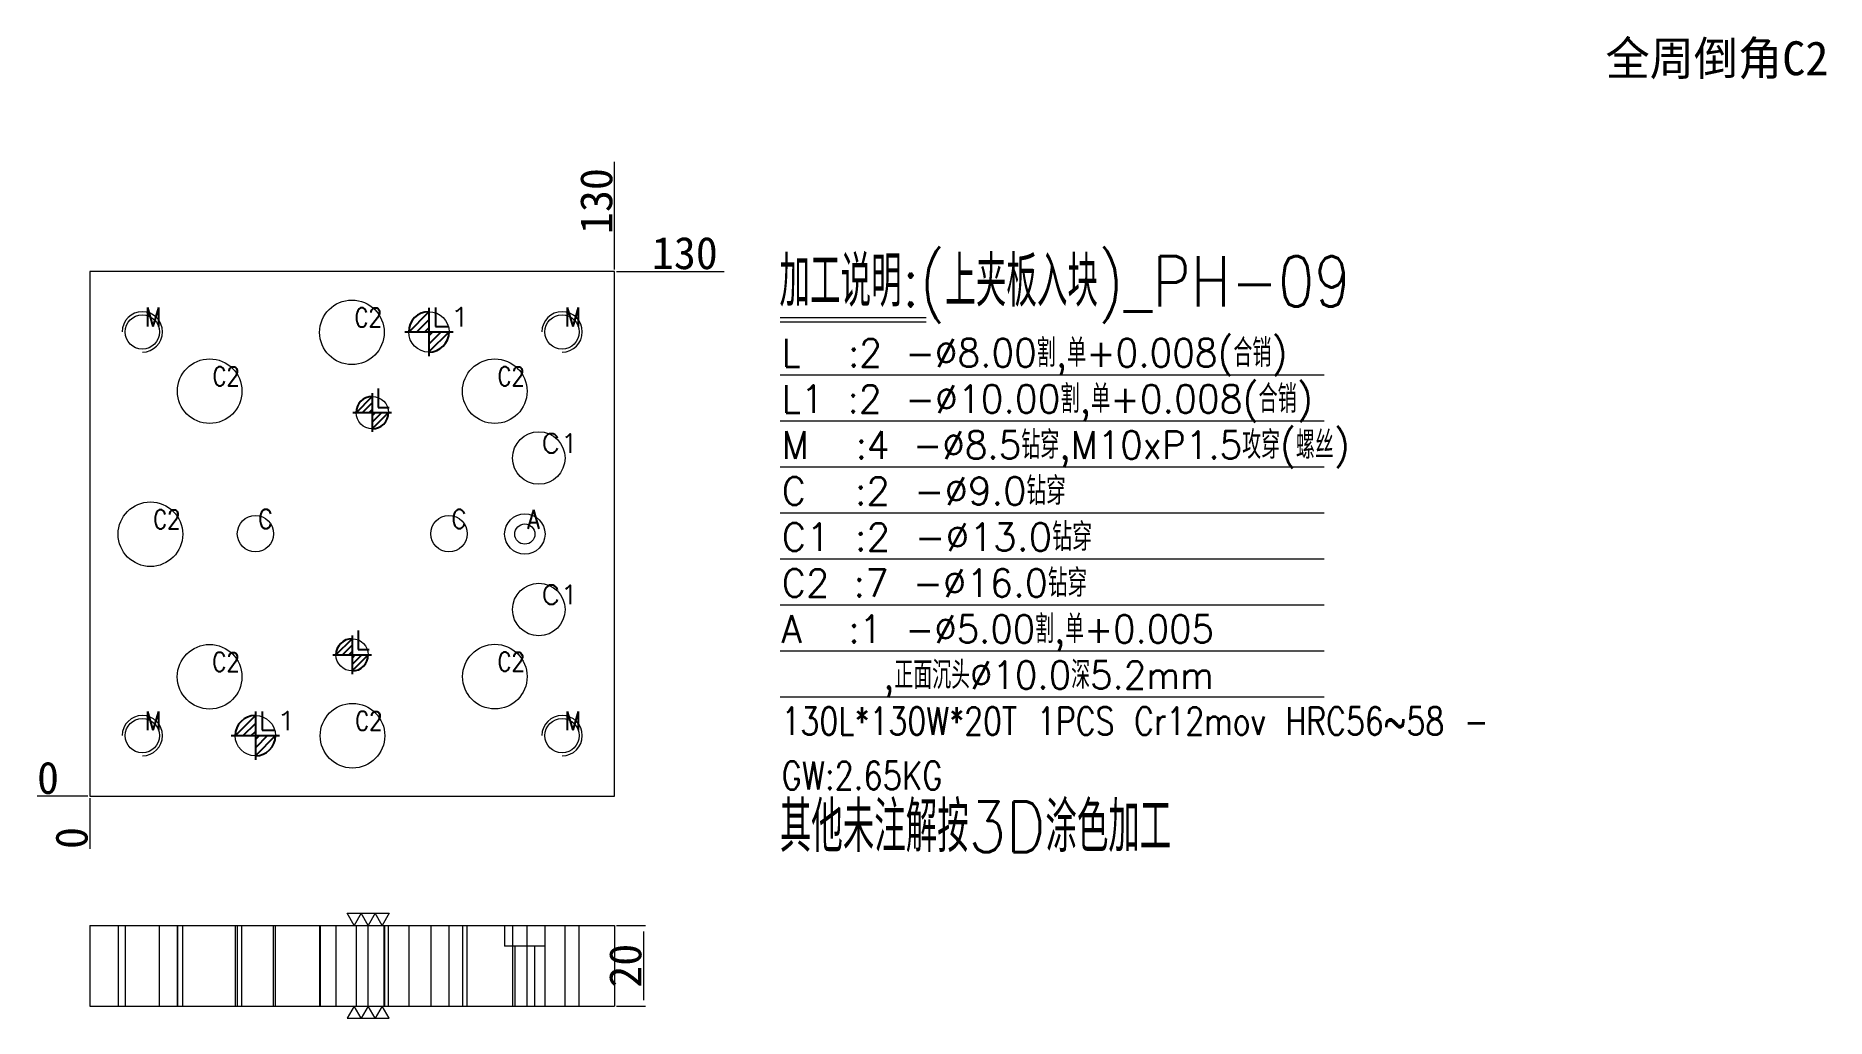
# Model space of a CAD drawing. Header units: millimetres. Extents: x 19774 to 20218, y 59748 to 59992.
import ezdxf
from ezdxf.enums import TextEntityAlignment as Align

# ---------------------------------------------------------------- set-up
doc = ezdxf.new("R2010")
doc.units = ezdxf.units.MM
doc.linetypes.add('DASHED', pattern=[0])
for name, color, linetype in [('dim', 4, 'Continuous'), ('PH', 7, 'Continuous'), ('PH_W', 1, 'Continuous')]:
    doc.layers.add(name, color=color, linetype=linetype)
doc.styles.add('_PUG_ERP', font='txt')
doc.styles.add('chinesef_fs', font='txt.shx', dxfattribs={"bigfont": 'gbcbig.shx'})
doc.dimstyles.new('_PUG_ERP', dxfattribs={"dimtxt": 8, "dimasz": 1.5, "dimexe": 0.5, "dimexo": 0.5, "dimgap": 0.5, "dimtad": 1, "dimtxsty": '_PUG_ERP', "dimblk": 'CLOSEDBLANK', "dimcen": 0, "dimclrd": 4, "dimclre": 4, "dimclrt": 3, "dimazin": 3, "dimtfac": 1, "dimtmove": 0, "dimatfit": 3, "dimldrblk": 'CLOSEDBLANK', "dimlwd": 9, "dimlwe": 9})

# ---------------------------------------------------------------- blocks, each defined once
blk = doc.blocks.new('*D735')
at = {"layer": 'Defpoints', "color": 0}
for p in [(19917.65, 59933.37), (19924.85, 59933.37), (19787.65, 59803.37)]:
    blk.add_point(p, dxfattribs=at)
at = {"layer": 'dim', "color": 4, "lineweight": 9}
blk.add_line((19918.15, 59933.37), (19944.77, 59933.37), dxfattribs=at)
at = {"layer": 'dim', "color": 3, "lineweight": 13, "insert": (19935.06, 59937.87), "char_height": 8, "attachment_point": 5, "style": '_PUG_ERP'}
blk.add_mtext('130', dxfattribs=at)
blk = doc.blocks.new('_ClosedBlank')
blk = doc.blocks.new('*D736')
at = {"layer": 'Defpoints', "color": 0}
for p in [(19780.45, 59803.37), (19787.65, 59803.37), (19787.65, 59803.37)]:
    blk.add_point(p, dxfattribs=at)
at = {"layer": 'dim', "color": 4, "lineweight": 9}
blk.add_line((19787.15, 59803.37), (19774.61, 59803.37), dxfattribs=at)
at = {"layer": 'dim', "color": 3, "lineweight": 13, "insert": (19777.28, 59807.87), "char_height": 8, "attachment_point": 5, "style": '_PUG_ERP'}
blk.add_mtext('0', dxfattribs=at)
blk = doc.blocks.new('*D737')
at = {"layer": 'Defpoints', "color": 0}
for p in [(19787.65, 59803.37), (19787.65, 59803.37), (19787.65, 59796.17)]:
    blk.add_point(p, dxfattribs=at)
at = {"layer": 'dim', "color": 4, "lineweight": 9}
blk.add_line((19787.65, 59802.87), (19787.65, 59790.34), dxfattribs=at)
at = {"layer": 'dim', "color": 3, "lineweight": 13, "insert": (19783.15, 59793.01), "char_height": 8, "attachment_point": 5, "rotation": 90, "style": '_PUG_ERP'}
blk.add_mtext('0', dxfattribs=at)
blk = doc.blocks.new('*D738')
at = {"layer": 'Defpoints', "color": 0}
for p in [(19917.65, 59940.57), (19917.65, 59933.37), (19787.65, 59803.37)]:
    blk.add_point(p, dxfattribs=at)
at = {"layer": 'dim', "color": 4, "lineweight": 9}
blk.add_line((19917.65, 59933.87), (19917.65, 59960.5), dxfattribs=at)
at = {"layer": 'dim', "color": 3, "lineweight": 13, "insert": (19913.15, 59950.79), "char_height": 8, "attachment_point": 5, "rotation": 90, "style": '_PUG_ERP'}
blk.add_mtext('130', dxfattribs=at)
blk = doc.blocks.new('*D739')
at = {"layer": 'Defpoints', "color": 0}
for p in [(19917.65, 59771.37), (19917.65, 59751.37), (19924.85, 59751.37)]:
    blk.add_point(p, dxfattribs=at)
at = {"layer": 'dim', "color": 4, "lineweight": 9}
for p, q in [((19918.15, 59771.37), (19925.35, 59771.37)), ((19924.85, 59769.87), (19924.85, 59752.87)), ((19918.15, 59751.37), (19925.35, 59751.37))]:
    blk.add_line(p, q, dxfattribs=at)
at = {"layer": 'dim', "color": 3, "lineweight": 13, "insert": (19920.35, 59761.37), "char_height": 8, "attachment_point": 5, "rotation": 90, "style": '_PUG_ERP'}
blk.add_mtext('20', dxfattribs=at)
blk = doc.blocks.new('pg_hx_L0')
at = {"color": 230}
for p, q in [((-0.5, -0.003), (0, 0.497)), ((0, 0.6), (0, -0.6)), ((-0.6, 0), (0.6, 0)), ((-0.3, 0), (0, 0.3)), ((-0.1, 0), (0, 0.1)), ((0.5, 0.003), (0, -0.497)), ((0.1, 0), (0, -0.1)), ((0.3, 0), (0, -0.3))]:
    blk.add_line(p, q, dxfattribs=at)
for start, end in [(90, 180), (270, 0)]:
    blk.add_arc((0, 0), 0.5, start, end, dxfattribs=at)
blk = doc.blocks.new('pg_hx_LLL0')
blk.add_blockref('pg_hx_L0', (0, 0))

msp = doc.modelspace()

# ---------------------------------------------------------------- linework, layer by layer
at = {"layer": 'dim', "color": 8, "linetype": 'Continuous', "lineweight": 18}
for p, q in [((19958.649, 59921.935), (19994.874, 59921.935)), ((19958.649, 59920.895), (19994.874, 59920.895)), ((19958.649, 59907.761), (20093.433, 59907.761)), ((19958.649, 59896.361), (20093.433, 59896.361)), ((19958.649, 59884.961), (20093.433, 59884.961)), ((19958.649, 59873.561), (20093.433, 59873.561)), ((19958.649, 59862.161), (20093.433, 59862.161)), ((19958.649, 59850.761), (20093.433, 59850.761)), ((19958.649, 59839.361), (20093.433, 59839.361)), ((19958.649, 59827.961), (20093.433, 59827.961))]:
    msp.add_line(p, q, dxfattribs=at)
at = {"layer": 'dim', "lineweight": 13}
for points in [[(19861.813, 59774.375), (19860.081, 59771.375), (19858.349, 59774.375), (19856.617, 59771.375), (19854.885, 59774.375), (19853.152, 59771.375), (19851.42, 59774.375), (19861.813, 59774.375)], [(19861.813, 59748.375), (19860.081, 59751.375), (19858.349, 59748.375), (19856.617, 59751.375), (19854.885, 59748.375), (19853.152, 59751.375), (19851.42, 59748.375), (19861.813, 59748.375)]]:
    msp.add_lwpolyline(points, close=True, dxfattribs=at)
at = {"layer": 'PH', "color": 11, "linetype": 'Continuous', "lineweight": 18}
for p, q in [((19917.646, 59933.375), (19787.646, 59933.375)), ((19787.646, 59933.375), (19787.646, 59803.375)), ((19917.646, 59803.375), (19917.646, 59933.375)), ((19787.646, 59803.375), (19917.646, 59803.375)), ((19787.646, 59771.375), (19917.646, 59771.375)), ((19787.646, 59771.375), (19787.646, 59751.375)), ((19917.646, 59771.375), (19917.646, 59751.375)), ((19787.646, 59751.375), (19917.646, 59751.375))]:
    msp.add_line(p, q, dxfattribs=at)
at = {"layer": 'PH', "color": 31, "linetype": 'DASHED', "lineweight": 13, "ltscale": 0.309766}
for p, q in [((19794.65, 59771.375), (19794.65, 59751.375)), ((19809.314, 59771.375), (19809.314, 59751.375)), ((19809.331, 59771.375), (19809.331, 59751.375)), ((19810.65, 59751.375), (19810.65, 59771.375)), ((19824.173, 59771.375), (19824.173, 59751.375)), ((19825.314, 59751.375), (19825.314, 59771.375)), ((19825.331, 59751.375), (19825.331, 59771.375)), ((19833.173, 59751.375), (19833.173, 59771.375)), ((19844.568, 59771.375), (19844.568, 59751.375)), ((19844.715, 59771.375), (19844.715, 59751.375)), ((19860.568, 59751.375), (19860.568, 59771.375)), ((19860.715, 59751.375), (19860.715, 59771.375)), ((19872.117, 59771.375), (19872.117, 59751.375)), ((19879.964, 59771.375), (19879.964, 59751.375)), ((19879.988, 59771.375), (19879.988, 59751.375)), ((19881.117, 59751.375), (19881.117, 59771.375)), ((19890.416, 59771.375), (19890.416, 59766.175)), ((19892.379, 59771.375), (19892.379, 59751.375)), ((19895.964, 59751.375), (19895.964, 59771.375)), ((19895.988, 59751.375), (19895.988, 59771.375)), ((19900.416, 59766.175), (19900.416, 59771.375)), ((19905.379, 59751.375), (19905.379, 59771.375)), ((19900.416, 59766.175), (19890.416, 59766.175))]:
    msp.add_line(p, q, dxfattribs=at)
at = {"layer": 'PH', "color": 5, "linetype": 'DASHED', "lineweight": 13, "ltscale": 0.309766}
for p, q in [((19796.393, 59771.375), (19796.393, 59751.375)), ((19804.899, 59751.375), (19804.899, 59771.375)), ((19900.393, 59771.375), (19900.393, 59751.375)), ((19908.899, 59751.375), (19908.899, 59771.375))]:
    msp.add_line(p, q, dxfattribs=at)
at = {"layer": 'PH', "color": 42, "linetype": 'Continuous', "lineweight": 18}
for centre, radius in [((19852.568, 59918.27), 8), ((19800.646, 59918.375), 4.253), ((19904.646, 59918.375), 4.253), ((19817.331, 59903.7), 8), ((19887.964, 59903.693), 8), ((19898.879, 59887.138), 6.5), ((19802.65, 59868.264), 8), ((19828.673, 59868.387), 4.5), ((19876.617, 59868.387), 4.5), ((19895.416, 59868.308), 5), ((19898.879, 59849.612), 6.5), ((19817.314, 59832.948), 8), ((19887.988, 59832.991), 8), ((19852.715, 59818.345), 8), ((19800.646, 59818.375), 4.253), ((19904.646, 59818.375), 4.253)]:
    msp.add_circle(centre, radius, dxfattribs=at)
at = {"layer": 'PH', "color": 42, "linetype": 'Continuous', "lineweight": 13}
for centre in [(19800.646, 59918.375), (19904.646, 59918.375), (19800.646, 59818.375), (19904.646, 59818.375)]:
    msp.add_arc(centre, 5, 270, 180, dxfattribs=at)
at = {"layer": 'PH_W', "color": 1, "linetype": 'DASHED', "lineweight": 13, "ltscale": 0.309766}
for p, q in [((19823.646, 59771.375), (19823.646, 59751.375)), ((19833.646, 59751.375), (19833.646, 59771.375)), ((19848.616, 59771.375), (19848.616, 59751.375)), ((19853.616, 59771.375), (19853.616, 59751.375)), ((19856.617, 59751.375), (19856.617, 59771.375)), ((19861.617, 59751.375), (19861.617, 59771.375)), ((19866.646, 59771.375), (19866.646, 59751.375)), ((19876.646, 59751.375), (19876.646, 59771.375)), ((19892.916, 59766.175), (19892.916, 59751.375)), ((19897.916, 59751.375), (19897.916, 59766.175))]:
    msp.add_line(p, q, dxfattribs=at)
at = {"layer": 'PH_W', "color": 1, "linetype": 'Continuous', "lineweight": 18}
for centre, radius in [((19871.646, 59918.375), 5), ((19857.617, 59898.387), 4), ((19895.416, 59868.308), 2.5), ((19852.617, 59838.387), 4), ((19828.646, 59818.375), 5)]:
    msp.add_circle(centre, radius, dxfattribs=at)

# ---------------------------------------------------------------- block references
at = {"layer": 'PH', "lineweight": 13, "ltscale": 0.309766}
for p, xscale, yscale, zscale in [((19871.646, 59918.375), 10, 10, 10), ((19857.617, 59898.387), 8, 8, 8), ((19852.617, 59838.387), 8, 8, 8), ((19828.646, 59818.375), 10, 10, 10)]:
    msp.add_blockref('pg_hx_LLL0', p, dxfattribs=dict(at, xscale=xscale, yscale=yscale, zscale=zscale))

# ---------------------------------------------------------------- texts
at = {"layer": 'dim'}
msp.add_text('全周倒角C2', height=8.4175, dxfattribs=at).set_placement((20190.782, 59986.339), align=Align.MIDDLE)
at = {"layer": 'dim', "color": 4, "lineweight": 13, "style": 'chinesef_fs'}
for s, height, width, p in [('加工说明:(上夹板入块)_PH-09', 12.5, 0.8409, (19958.5, 59924.653)), ('M', 4.7, 0.8408, (19801.244, 59919.687)), ('C2', 4.7, 0.825, (19853.226, 59919.612)), ('L1', 4.7, 1.3125, (19872.244, 59919.687)), ('M', 4.7, 0.8408, (19905.244, 59919.687)), ('C2', 4.7, 0.825, (19817.989, 59905.042)), ('C2', 4.7, 0.825, (19888.622, 59905.035)), ('L', 4.7, 1.1211, (19858.194, 59899.689)), ('M  :4 -%%c8.5钻穿,M10xP1.5攻穿(螺丝)', 6.9, 0.9459, (19959.015, 59886.928)), ('C1', 4.7, 1.1106, (19899.506, 59888.465)), ('C  :2 -%%c9.0钻穿', 6.9, 0.9802, (19959.015, 59875.528)), ('C2', 4.7, 0.825, (19803.307, 59869.606)), ('C', 4.7, 0.8969, (19829.261, 59869.694)), ('C', 4.7, 0.8969, (19877.204, 59869.694)), ('A', 4.7, 0.8408, (19896.013, 59869.62)), ('C1 :2 -%%c13.0钻穿', 6.9, 0.9922, (19959.015, 59864.128)), ('C2 :7 -%%c16.0钻穿', 6.9, 0.9766, (19959.015, 59852.728)), ('C1', 4.7, 1.1106, (19899.506, 59850.939)), ('L', 4.7, 1.1211, (19853.194, 59839.689)), ('C2', 4.7, 0.825, (19817.972, 59834.29)), ('C2', 4.7, 0.825, (19888.646, 59834.333)), ('    ,正面沉头%%c10.0深5.2mm', 6.9, 0.9419, (19959.015, 59829.928)), ('M', 4.7, 0.8408, (19801.244, 59819.687)), ('L1', 4.7, 1.3125, (19829.244, 59819.687)), ('C2', 4.7, 0.825, (19853.373, 59819.687)), ('M', 4.7, 0.8408, (19905.244, 59819.687)), ('130L*130W*20T 1PCS Cr12mov HRC56~58 - ', 6.9, 0.7929, (19959.015, 59818.528)), ('GW:2.65KG ', 6.9, 0.8074, (19959.015, 59805.048))]:
    msp.add_text(s, height=height, dxfattribs=dict(at, width=width)).set_placement(p)
at = {"layer": 'dim', "color": 1, "lineweight": 13, "style": 'chinesef_fs'}
for s, width, p in [('L  :2 -%%c8.00割,单+0.008(合销)', 0.9488, (19959.015, 59909.728)), ('L1 :2 -%%c10.00割,单+0.008(合销)', 0.9556, (19959.015, 59898.328)), ('A  :1 -%%c5.00割,单+0.005', 0.9387, (19959.015, 59841.328))]:
    msp.add_text(s, height=6.9, dxfattribs=dict(at, width=width)).set_placement(p)
at = {"layer": 'dim', "color": 21, "lineweight": 13, "style": 'chinesef_fs', "width": 0.8663}
msp.add_text('其他未注解按3D涂色加工', height=12.5, dxfattribs=at).set_placement((19958.595, 59789.536))

# ---------------------------------------------------------------- dimensions: what is measured, and where the dimension line sits
at = {"layer": 'dim', "lineweight": 13}
for feature_location, offset, dtype, origin, picture, middle in [((19917.646, 59933.375), (0, 7.2), 1, (19787.646, 59803.375), '*D738', (19913.146, 59950.789)), ((19917.646, 59933.375), (7.2, 0), 0, (19787.646, 59803.375), '*D735', (19935.06, 59937.875)), ((19787.64595871, 59803.374583333), (-7.2, 0), 0, (19787.64595871, 59803.374583333), '*D736', (19777.279292043, 59807.874583333)), ((19787.64595871, 59803.374583333), (0, -7.2), 1, (19787.64595871, 59803.374583333), '*D737', (19783.14595871, 59793.007916667))]:
    dim = msp.add_ordinate_dim(feature_location=feature_location, offset=offset, dtype=dtype, origin=origin, dimstyle='_PUG_ERP', dxfattribs=at)
    dim.commit()
    dim.dimension.update_dxf_attribs({"geometry": picture, "text_midpoint": middle})
dim = msp.add_linear_dim(base=(19924.846, 59751.375), p1=(19917.646, 59771.375), p2=(19917.646, 59751.375), angle=90, dimstyle='_PUG_ERP', dxfattribs=at)
dim.commit()
dim.dimension.update_dxf_attribs({"geometry": '*D739', "text_midpoint": (19920.346, 59761.375)})

doc.saveas('drawing.dxf')
